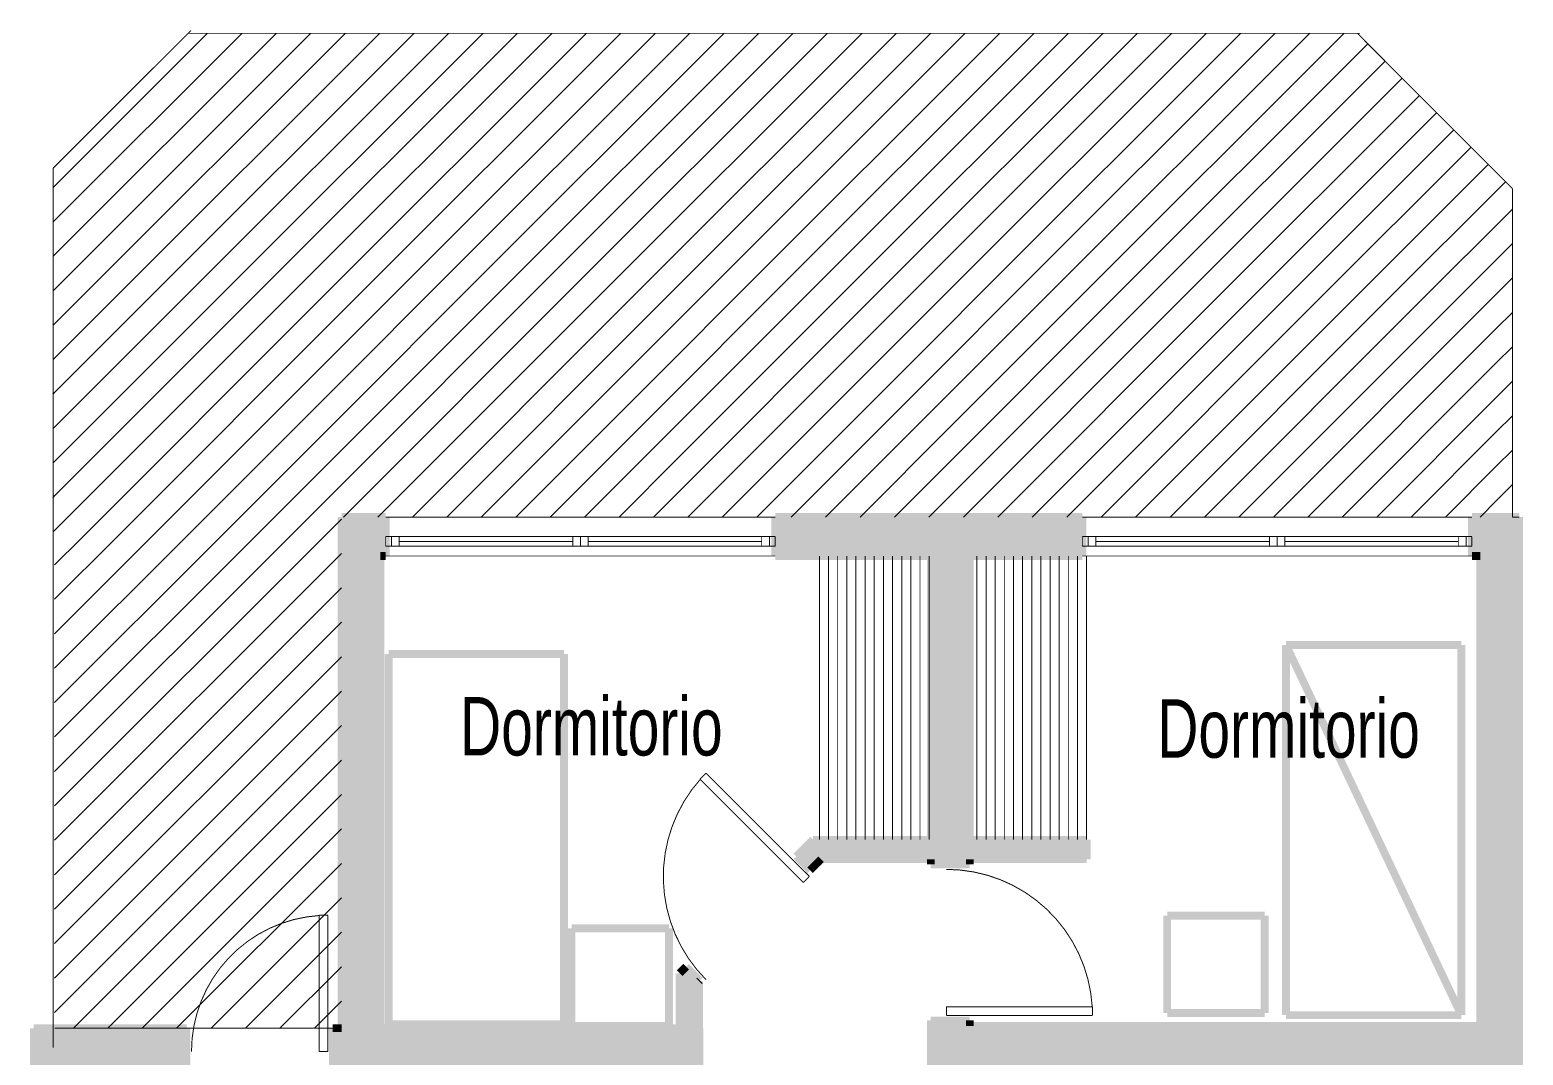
# Model space of a CAD drawing. Extents: x -27.1 to 14.4, y -13.6 to 27.5.
# Drawn here: x 4.32 to 11.99, y 8.47 to 13.74 of the extents above; entities that cross this region are included whole.
import ezdxf
from ezdxf.enums import TextEntityAlignment as Align

# ---------------------------------------------------------------- set-up
doc = ezdxf.new("R2010")
doc.units = 0
doc.header["$MEASUREMENT"] = 0
for name, color, linetype, lineweight, plot in [('CLOSET', 7, 'Continuous', 0, False), ('MUROS_EXTERIORES', 7, 'Continuous', 0, False), ('TEXTO', 7, 'Continuous', 0, False), ('TRAMAS', 7, 'Continuous', 0, False)]:
    doc.layers.add(name, color=color, linetype=linetype, lineweight=lineweight, plot=plot)
pattern_1 = [(45, (0, 0), (-0.08838835, 0.08838835), [])]

# ---------------------------------------------------------------- blocks, each defined once
blk = doc.blocks.new('FILL_7')
at = {"layer": 'TRAMAS', "linetype": 'Continuous'}
h = blk.add_hatch(dxfattribs=at)
h.set_pattern_fill('BLOQUE_MAMPOSTERIA', color=251, scale=0.0025, angle=45, style=0)
h.set_pattern_definition(pattern_1)
h.paths.add_polyline_path([(4.4501, 12.3385), (4.4501, 11.1231), (4.4429, 11.1231), (4.4429, 13.0272), (5.1347, 13.719), (11.1369, 13.719), (11.933, 12.9211), (11.933, 11.236), (11.8501, 11.236), (11.8501, 12.3385)], flags=0)
blk = doc.blocks.new('FILL_8')
at = {"layer": 'TRAMAS', "linetype": 'Continuous'}
h = blk.add_hatch(dxfattribs=at)
h.set_pattern_fill('BLOQUE_MAMPOSTERIA', color=251, scale=0.0025, angle=45, style=0)
h.set_pattern_definition(pattern_1)
h.paths.add_polyline_path([(5.9226, 11.1231), (5.9226, 11.236), (6.0501, 11.236), (6.0501, 12.3385), (4.4501, 12.3385), (4.4501, 11.1231)], flags=0)
blk = doc.blocks.new('FILL_9')
at = {"layer": 'TRAMAS', "linetype": 'Continuous'}
h = blk.add_hatch(dxfattribs=at)
h.set_pattern_fill('BLOQUE_MAMPOSTERIA', color=251, scale=0.0025, angle=45, style=0)
h.set_pattern_definition(pattern_1)
h.paths.add_polyline_path([(6.0501, 11.236), (6.0501, 12.3385), (7.6501, 12.3385), (7.6501, 11.236)], flags=0)
blk = doc.blocks.new('FILL_10')
at = {"layer": 'TRAMAS', "linetype": 'Continuous'}
h = blk.add_hatch(dxfattribs=at)
h.set_pattern_fill('BLOQUE_MAMPOSTERIA', color=251, scale=0.0025, angle=45, style=0)
h.set_pattern_definition(pattern_1)
h.paths.add_polyline_path([(7.6501, 11.236), (7.6501, 12.3385), (9.0501, 12.3385), (9.0501, 11.236)], flags=0)
blk = doc.blocks.new('FILL_11')
at = {"layer": 'TRAMAS', "linetype": 'Continuous'}
h = blk.add_hatch(dxfattribs=at)
h.set_pattern_fill('BLOQUE_MAMPOSTERIA', color=251, scale=0.0025, angle=45, style=0)
h.set_pattern_definition(pattern_1)
h.paths.add_polyline_path([(9.0501, 11.236), (9.0501, 12.3385), (11.8501, 12.3385), (11.8501, 11.236)], flags=0)
blk = doc.blocks.new('FILL_12')
at = {"layer": 'TRAMAS', "linetype": 'Continuous'}
h = blk.add_hatch(dxfattribs=at)
h.set_pattern_fill('BLOQUE_MAMPOSTERIA', color=251, scale=0.0025, angle=45, style=0)
h.set_pattern_definition(pattern_1)
h.paths.add_polyline_path([(5.9226, 8.6119), (4.4501, 8.6119), (4.4501, 11.1231), (5.9226, 11.1231)], flags=0)
blk = doc.blocks.new('V2_BATIENTE_65_1')
at = {"color": 7, "linetype": 'Continuous', "const_width": 0.005}
for points in [[(0.4, 0), (-0.4, 0)], [(-0.4, 0), (-0.4, -0.05)], [(-0.37, 0), (-0.37, -0.05)], [(-0.33, -0.05), (-0.33, 0)], [(-0.04, 0), (-0.04, -0.0508)], [(0, 0), (0, -0.05)], [(0.04, 0), (0.04, -0.0508)], [(0.33, -0.05), (0.33, 0)], [(0.37, 0), (0.37, -0.05)], [(0.4, -0.05), (0.4, 0)], [(-0.4, -0.05), (0.4, -0.05)], [(-0.33, -0.025), (-0.04, -0.025)], [(0.33, -0.025), (0.04, -0.025)]]:
    blk.add_lwpolyline(points, dxfattribs=at)
blk = doc.blocks.new('V2_BATIENTE_65_2')
at = {"color": 7, "linetype": 'Continuous', "const_width": 0.005}
for points in [[(0.4, 0), (-0.4, 0)], [(-0.4, 0), (-0.4, -0.05)], [(-0.37, 0), (-0.37, -0.05)], [(-0.33, -0.05), (-0.33, 0)], [(-0.04, 0), (-0.04, -0.0508)], [(0, 0), (0, -0.05)], [(0.04, 0), (0.04, -0.0508)], [(0.33, -0.05), (0.33, 0)], [(0.37, 0), (0.37, -0.05)], [(0.4, -0.05), (0.4, 0)], [(-0.4, -0.05), (0.4, -0.05)], [(-0.33, -0.025), (-0.04, -0.025)], [(0.33, -0.025), (0.04, -0.025)]]:
    blk.add_lwpolyline(points, dxfattribs=at)
blk = doc.blocks.new('WALL_1', base_point=(11.8677, 4.9121))
at = {"layer": 'MUROS_EXTERIORES', "linetype": 'Continuous'}
for points in [[(11.9677, 11.236), (11.7677, 11.036), (11.7677, 7.9922), (11.9677, 7.9922)], [(11.9677, 7.1922), (11.7677, 7.1922), (11.7677, 6.3062), (11.9677, 6.3062)], [(11.9677, 5.5062), (11.7677, 5.5062), (11.7677, 4.8706), (11.9677, 4.9537)]]:
    blk.add_hatch(color=254, dxfattribs=at).paths.add_polyline_path(points, flags=0)
at = {"color": 5, "linetype": 'Continuous', "const_width": 0.04}
for points in [[(11.9677, 7.9922), (11.9677, 11.236)], [(11.7677, 11.036), (11.7677, 8.6231)], [(11.7677, 8.4231), (11.7677, 7.9922)], [(11.7677, 7.9922), (11.9677, 7.9922)], [(11.7677, 7.1922), (11.9677, 7.1922)], [(11.7677, 7.1922), (11.7677, 6.8142)], [(11.9677, 6.3062), (11.9677, 7.1922)], [(11.7677, 6.6142), (11.7677, 6.3062)], [(11.7677, 6.3062), (11.9677, 6.3062)], [(11.7677, 5.5062), (11.9677, 5.5062)], [(11.7677, 5.5062), (11.7677, 5.0121)], [(11.9677, 4.9537), (11.9677, 5.5062)]]:
    blk.add_lwpolyline(points, dxfattribs=at)
at = {"color": 7, "linetype": 'Continuous', "const_width": 0.005}
for points in [[(11.7677, 7.9922), (11.7677, 7.1922)], [(11.9677, 7.1922), (11.9677, 7.9922)], [(11.7677, 6.3062), (11.7677, 5.5062)], [(11.9677, 5.5062), (11.9677, 6.3062)]]:
    blk.add_lwpolyline(points, dxfattribs=at)
at = {"xscale": -1, "rotation": 270}
blk.add_blockref('V2_BATIENTE_65_2', (11.8477, 7.5922), dxfattribs=at)
at = {"rotation": 270}
blk.add_blockref('V2_BATIENTE_65_1', (11.8477, 5.9062), dxfattribs=at)
blk = doc.blocks.new('PUERTA_1_M_65_1')
at = {"color": 0, "linetype": 'Continuous', "const_width": 0.005}
blk.add_lwpolyline([(0.3056, 0.6986, 0.395759), (-0.35, 0, 0.395759)], format="xyb", dxfattribs=at)
for points in [[(0.35, 0.7), (0.3055, 0.7)], [(0.3055, 0), (0.3055, 0.7)], [(0.35, 0), (0.35, 0.7)], [(0.35, 0), (0.3055, 0)]]:
    blk.add_lwpolyline(points, dxfattribs=at)
blk = doc.blocks.new('WALL_2', base_point=(6.0226, 8.5119))
at = {"layer": 'MUROS_EXTERIORES', "linetype": 'Continuous'}
for points in [[(4.3429, 8.6119), (4.5429, 8.4119), (5.1271, 8.4119), (5.1271, 8.6119)], [(5.8779, 8.6119), (5.8779, 8.4119), (6.1226, 8.4119), (5.9226, 8.6119)]]:
    blk.add_hatch(color=254, dxfattribs=at).paths.add_polyline_path(points, flags=0)
at = {"color": 5, "linetype": 'Continuous', "const_width": 0.04}
for points in [[(5.1271, 8.6119), (4.3429, 8.6119)], [(5.1271, 8.4119), (5.1271, 8.6119)], [(5.8779, 8.4119), (5.8779, 8.6119)], [(5.9226, 8.6119), (5.8779, 8.6119)], [(4.5429, 8.4119), (5.1271, 8.4119)], [(5.8779, 8.4119), (6.1226, 8.4119)]]:
    blk.add_lwpolyline(points, dxfattribs=at)
at = {"color": 7}
blk.add_blockref('PUERTA_1_M_65_1', (5.5025, 8.4919), dxfattribs=at)
blk = doc.blocks.new('WALL_3', base_point=(6.0226, 11.136))
at = {"layer": 'MUROS_EXTERIORES', "linetype": 'Continuous'}
blk.add_hatch(color=254, dxfattribs=at).paths.add_polyline_path([(5.9226, 11.236), (5.9226, 8.6119), (6.1226, 8.4119), (6.1226, 11.036)], flags=0)
at = {"color": 5, "linetype": 'Continuous', "const_width": 0.04}
for points in [[(5.9226, 11.236), (5.9226, 8.6119)], [(6.1226, 8.6119), (6.1226, 11.036)]]:
    blk.add_lwpolyline(points, dxfattribs=at)
blk = doc.blocks.new('V2_BATIENTE_65_3')
at = {"color": 7, "linetype": 'Continuous', "const_width": 0.005}
for points in [[(1, 0), (-1, 0)], [(-1, 0), (-1, -0.05)], [(-0.97, 0), (-0.97, -0.05)], [(-0.93, -0.05), (-0.93, 0)], [(-0.04, 0), (-0.04, -0.0508)], [(0, 0), (0, -0.05)], [(0.04, 0), (0.04, -0.0508)], [(0.93, -0.05), (0.93, 0)], [(0.97, 0), (0.97, -0.05)], [(1, -0.05), (1, 0)], [(-1, -0.05), (1, -0.05)], [(-0.93, -0.025), (-0.04, -0.025)], [(0.93, -0.025), (0.04, -0.025)]]:
    blk.add_lwpolyline(points, dxfattribs=at)
blk = doc.blocks.new('V2_BATIENTE_65_4')
at = {"color": 7, "linetype": 'Continuous', "const_width": 0.005}
for points in [[(1, 0), (-1, 0)], [(-1, 0), (-1, -0.05)], [(-0.97, 0), (-0.97, -0.05)], [(-0.93, -0.05), (-0.93, 0)], [(-0.04, 0), (-0.04, -0.0508)], [(0, 0), (0, -0.05)], [(0.04, 0), (0.04, -0.0508)], [(0.93, -0.05), (0.93, 0)], [(0.97, 0), (0.97, -0.05)], [(1, -0.05), (1, 0)], [(-1, -0.05), (1, -0.05)], [(-0.93, -0.025), (-0.04, -0.025)], [(0.93, -0.025), (0.04, -0.025)]]:
    blk.add_lwpolyline(points, dxfattribs=at)
blk = doc.blocks.new('WALL_4', base_point=(11.8677, 11.136))
at = {"layer": 'MUROS_EXTERIORES', "linetype": 'Continuous'}
for points in [[(5.9226, 11.236), (6.1226, 11.036), (6.1492, 11.036), (6.1492, 11.236)], [(8.1492, 11.236), (8.1492, 11.036), (9.7251, 11.036), (9.7251, 11.236)], [(11.7251, 11.236), (11.7251, 11.036), (11.7677, 11.036), (11.9677, 11.236)]]:
    blk.add_hatch(color=254, dxfattribs=at).paths.add_polyline_path(points, flags=0)
at = {"color": 5, "linetype": 'Continuous', "const_width": 0.04}
for points in [[(6.1492, 11.236), (5.9226, 11.236)], [(6.1492, 11.036), (6.1492, 11.236)], [(8.1492, 11.036), (8.1492, 11.236)], [(9.7251, 11.236), (8.1492, 11.236)], [(9.7251, 11.036), (9.7251, 11.236)], [(11.7251, 11.036), (11.7251, 11.236)], [(11.9677, 11.236), (11.7251, 11.236)], [(6.1226, 11.036), (6.1492, 11.036)], [(8.1492, 11.036), (8.9472, 11.036)], [(9.1472, 11.036), (9.7251, 11.036)], [(11.7251, 11.036), (11.7677, 11.036)]]:
    blk.add_lwpolyline(points, dxfattribs=at)
at = {"color": 7, "linetype": 'Continuous', "const_width": 0.005}
for points in [[(8.1492, 11.236), (6.1492, 11.236)], [(11.7251, 11.236), (9.7251, 11.236)], [(6.1492, 11.036), (8.1492, 11.036)], [(9.7251, 11.036), (11.7251, 11.036)]]:
    blk.add_lwpolyline(points, dxfattribs=at)
at = {"xscale": -1}
for name, p in [('V2_BATIENTE_65_3', (7.1492, 11.136)), ('V2_BATIENTE_65_4', (10.7251, 11.136))]:
    blk.add_blockref(name, p, dxfattribs=at)
blk = doc.blocks.new('WALL_5', base_point=(9.0472, 8.5231))
at = {"layer": 'MUROS_EXTERIORES', "linetype": 'Continuous'}
blk.add_hatch(color=254, dxfattribs=at).paths.add_polyline_path([(9.1472, 8.4231), (11.7677, 8.4231), (11.7677, 8.6231), (9.1472, 8.6231)], flags=0)
at = {"color": 5, "linetype": 'Continuous', "const_width": 0.04}
for points in [[(11.7677, 8.6231), (9.1472, 8.6231)], [(9.1472, 8.4231), (11.7677, 8.4231)]]:
    blk.add_lwpolyline(points, dxfattribs=at)
blk = doc.blocks.new('WALL_7', base_point=(9.0472, 9.5295))
at = {"layer": 'MUROS_EXTERIORES', "linetype": 'Continuous'}
blk.add_hatch(color=254, dxfattribs=at).paths.add_polyline_path([(9.1472, 9.4795), (9.7472, 9.4795), (9.7472, 9.5795), (9.1472, 9.5795)], flags=0)
at = {"color": 5, "linetype": 'Continuous', "const_width": 0.04}
for points in [[(9.7472, 9.5795), (9.1472, 9.5795)], [(9.7472, 9.4795), (9.7472, 9.5795)], [(9.1472, 9.4795), (9.7472, 9.4795)]]:
    blk.add_lwpolyline(points, dxfattribs=at)
blk = doc.blocks.new('PUERTA_1_M_65_2')
at = {"color": 0, "linetype": 'Continuous', "const_width": 0.005}
blk.add_lwpolyline([(0.3306, 0.7487, 0.396979), (-0.375, 0, 0.396979)], format="xyb", dxfattribs=at)
for points in [[(0.375, 0.75), (0.3306, 0.75)], [(0.3306, 0), (0.3306, 0.75)], [(0.375, 0), (0.375, 0.75)], [(0.375, 0), (0.3306, 0)]]:
    blk.add_lwpolyline(points, dxfattribs=at)
blk = doc.blocks.new('PUERTA_1_M_65_3')
at = {"color": 0, "linetype": 'Continuous', "const_width": 0.005}
blk.add_lwpolyline([(0.3306, 0.7487, 0.396979), (-0.375, 0, 0.396979)], format="xyb", dxfattribs=at)
for points in [[(0.375, 0.75), (0.3306, 0.75)], [(0.3306, 0), (0.3306, 0.75)], [(0.375, 0), (0.375, 0.75)], [(0.375, 0), (0.3306, 0)]]:
    blk.add_lwpolyline(points, dxfattribs=at)
blk = doc.blocks.new('WALL_10', base_point=(9.0472, 11.136))
at = {"layer": 'MUROS_EXTERIORES', "linetype": 'Continuous'}
for points in [[(8.9472, 9.4529), (9.1472, 9.4529), (9.1472, 11.036), (8.9472, 11.036)], [(8.9472, 8.3447), (9.1472, 8.3447), (9.1472, 8.6521), (8.9472, 8.6521)], [(8.9472, 4.7114), (9.1472, 4.9114), (9.1472, 7.5439), (8.9472, 7.5439)]]:
    blk.add_hatch(color=254, dxfattribs=at).paths.add_polyline_path(points, flags=0)
at = {"color": 5, "linetype": 'Continuous', "const_width": 0.04}
for points in [[(8.9472, 11.036), (8.9472, 9.5795)], [(9.1472, 9.5795), (9.1472, 11.036)], [(8.9472, 9.4795), (8.9472, 9.4529)], [(9.1472, 9.4529), (8.9472, 9.4529)], [(9.1472, 9.4529), (9.1472, 9.4795)], [(9.1472, 8.6521), (8.9472, 8.6521)], [(8.9472, 8.6521), (8.9472, 8.3447)], [(9.1472, 8.6231), (9.1472, 8.6521)], [(9.1472, 8.3447), (9.1472, 8.4231)], [(9.1472, 8.3447), (8.9472, 8.3447)], [(9.1472, 7.5439), (8.9472, 7.5439)], [(8.9472, 7.5439), (8.9472, 4.7114)], [(9.1472, 6.8142), (9.1472, 7.5439)], [(9.1472, 5.0121), (9.1472, 6.6142)]]:
    blk.add_lwpolyline(points, dxfattribs=at)
at = {"color": 7, "rotation": 270}
blk.add_blockref('PUERTA_1_M_65_2', (9.0272, 9.0525), dxfattribs=at)
at = {"color": 7, "xscale": -1, "rotation": 270}
blk.add_blockref('PUERTA_1_M_65_3', (9.0272, 7.9443), dxfattribs=at)
blk = doc.blocks.new('V2_BATIENTE_65_6')
at = {"color": 7, "linetype": 'Continuous', "const_width": 0.005}
for points in [[(0.9, 0), (-0.9, 0)], [(-0.9, 0), (-0.9, -0.05)], [(-0.87, 0), (-0.87, -0.05)], [(-0.83, -0.05), (-0.83, 0)], [(-0.04, 0), (-0.04, -0.0508)], [(0, 0), (0, -0.05)], [(0.04, 0), (0.04, -0.0508)], [(0.83, -0.05), (0.83, 0)], [(0.87, 0), (0.87, -0.05)], [(0.9, -0.05), (0.9, 0)], [(-0.9, -0.05), (0.9, -0.05)], [(-0.83, -0.025), (-0.04, -0.025)], [(0.83, -0.025), (0.04, -0.025)]]:
    blk.add_lwpolyline(points, dxfattribs=at)
blk = doc.blocks.new('V2_BATIENTE_65_7')
at = {"color": 7, "linetype": 'Continuous', "const_width": 0.005}
for points in [[(1.4, 0), (-1.4, 0)], [(-1.4, 0), (-1.4, -0.05)], [(-1.37, 0), (-1.37, -0.05)], [(-1.33, -0.05), (-1.33, 0)], [(-0.04, 0), (-0.04, -0.0508)], [(0, 0), (0, -0.05)], [(0.04, 0), (0.04, -0.0508)], [(1.33, -0.05), (1.33, 0)], [(1.37, 0), (1.37, -0.05)], [(1.4, -0.05), (1.4, 0)], [(-1.4, -0.05), (1.4, -0.05)], [(-1.33, -0.025), (-0.04, -0.025)], [(1.33, -0.025), (0.04, -0.025)]]:
    blk.add_lwpolyline(points, dxfattribs=at)
blk = doc.blocks.new('WALL_12', base_point=(4.4429, 8.5119))
at = {"layer": 'MUROS_EXTERIORES', "linetype": 'Continuous'}
for points in [[(4.3429, 7.7057), (4.5429, 7.7057), (4.5429, 8.4119), (4.3429, 8.6119)], [(4.3429, 4.3308), (4.5429, 4.3308), (4.5429, 5.9057), (4.3429, 5.9057)], [(4.3429, 1.0337), (4.5429, 1.2337), (4.5429, 1.5308), (4.3429, 1.5308)]]:
    blk.add_hatch(color=254, dxfattribs=at).paths.add_polyline_path(points, flags=0)
at = {"color": 5, "linetype": 'Continuous', "const_width": 0.04}
for points in [[(4.3429, 8.6119), (4.3429, 7.7057)], [(4.5429, 7.7057), (4.5429, 8.4119)], [(4.5429, 7.7057), (4.3429, 7.7057)], [(4.5429, 5.9057), (4.3429, 5.9057)], [(4.3429, 5.9057), (4.3429, 4.3308)], [(4.5429, 5.0231), (4.5429, 5.9057)], [(4.5429, 4.3308), (4.5429, 4.8231)], [(4.5429, 4.3308), (4.3429, 4.3308)], [(4.5429, 1.5308), (4.3429, 1.5308)], [(4.3429, 1.5308), (4.3429, 1.0337)], [(4.5429, 1.2337), (4.5429, 1.5308)]]:
    blk.add_lwpolyline(points, dxfattribs=at)
at = {"color": 7, "linetype": 'Continuous', "const_width": 0.005}
for points in [[(4.3429, 7.7057), (4.3429, 5.9057)], [(4.5429, 5.9057), (4.5429, 7.7057)], [(4.3429, 4.3308), (4.3429, 1.5308)], [(4.5429, 1.5308), (4.5429, 4.3308)]]:
    blk.add_lwpolyline(points, dxfattribs=at)
at = {"xscale": -1, "rotation": 90}
for name, p in [('V2_BATIENTE_65_6', (4.4629, 6.8057)), ('V2_BATIENTE_65_7', (4.4629, 2.9308))]:
    blk.add_blockref(name, p, dxfattribs=at)
blk = doc.blocks.new('WALL_19', base_point=(6.0226, 8.5119))
at = {"layer": 'MUROS_EXTERIORES', "linetype": 'Continuous'}
blk.add_hatch(color=254, dxfattribs=at).paths.add_polyline_path([(6.1226, 8.4119), (7.5603, 8.4119), (7.7603, 8.6119), (6.1226, 8.6119)], flags=0)
at = {"color": 5, "linetype": 'Continuous', "const_width": 0.04}
for points in [[(7.7603, 8.6119), (6.1226, 8.6119)], [(6.1226, 8.4119), (7.5603, 8.4119)]]:
    blk.add_lwpolyline(points, dxfattribs=at)
blk = doc.blocks.new('PUERTA_1_M_65_8')
at = {"color": 0, "linetype": 'Continuous', "const_width": 0.005}
blk.add_lwpolyline([(0.3306, 0.7487, 0.396979), (-0.375, 0, 0.396979)], format="xyb", dxfattribs=at)
for points in [[(0.375, 0.75), (0.3306, 0.75)], [(0.3306, 0), (0.3306, 0.75)], [(0.375, 0), (0.375, 0.75)], [(0.375, 0), (0.3306, 0)]]:
    blk.add_lwpolyline(points, dxfattribs=at)
blk = doc.blocks.new('WALL_29', base_point=(7.6603, 8.5119))
at = {"layer": 'MUROS_EXTERIORES', "linetype": 'Continuous'}
for points in [[(7.5603, 6.6286), (7.7603, 6.6286), (7.7603, 8.6119), (7.5603, 8.4119)], [(7.5603, 3.9958), (7.7603, 3.9958), (7.7603, 5.8278), (7.5603, 5.8278)]]:
    blk.add_hatch(color=254, dxfattribs=at).paths.add_polyline_path(points, flags=0)
at = {"color": 5, "linetype": 'Continuous', "const_width": 0.04}
for points in [[(7.7603, 6.6286), (7.7603, 8.6119)], [(7.5603, 8.4119), (7.5603, 6.6286)], [(7.7603, 6.6286), (7.5603, 6.6286)], [(7.7603, 5.8278), (7.5603, 5.8278)], [(7.5603, 5.8278), (7.5603, 5.0231)], [(7.7603, 3.9958), (7.7603, 5.8278)], [(7.5603, 4.8231), (7.5603, 3.9958)], [(7.5603, 3.9958), (7.7603, 3.9958)]]:
    blk.add_lwpolyline(points, dxfattribs=at)
at = {"color": 7, "rotation": 89.99999999999999}
blk.add_blockref('PUERTA_1_M_65_8', (7.6803, 6.2282), dxfattribs=at)
blk = doc.blocks.new('WALL_31', base_point=(8.3638, 9.5295))
at = {"layer": 'MUROS_EXTERIORES', "linetype": 'Continuous'}
blk.add_hatch(color=254, dxfattribs=at).paths.add_polyline_path([(8.3846, 9.4795), (8.9472, 9.4795), (8.9472, 9.5795), (8.3431, 9.5795)], flags=0)
at = {"color": 5, "linetype": 'Continuous', "const_width": 0.04}
for points in [[(8.9472, 9.5795), (8.3431, 9.5795)], [(8.3846, 9.4795), (8.9472, 9.4795)]]:
    blk.add_lwpolyline(points, dxfattribs=at)
blk = doc.blocks.new('PUERTA_1_M_65_9')
at = {"color": 0, "linetype": 'Continuous', "const_width": 0.005}
blk.add_lwpolyline([(0.3306, 0.7487, 0.396979), (-0.375, 0, 0.396979)], format="xyb", dxfattribs=at)
for points in [[(0.375, 0.75), (0.3306, 0.75)], [(0.3306, 0), (0.3306, 0.75)], [(0.375, 0), (0.375, 0.75)], [(0.375, 0), (0.3306, 0)]]:
    blk.add_lwpolyline(points, dxfattribs=at)
blk = doc.blocks.new('WALL_32', base_point=(8.3638, 9.5295))
at = {"layer": 'MUROS_EXTERIORES', "linetype": 'Continuous'}
for points in [[(8.2575, 9.4939), (8.3282, 9.4232), (8.3846, 9.4795), (8.3431, 9.5795)], [(7.6581, 8.8945), (7.7581, 8.8531), (7.762, 8.857), (7.6913, 8.9277)]]:
    blk.add_hatch(color=254, dxfattribs=at).paths.add_polyline_path(points, flags=0)
at = {"color": 5, "linetype": 'Continuous', "const_width": 0.04}
for points in [[(8.3431, 9.5795), (8.2575, 9.4939)], [(8.3282, 9.4232), (8.2575, 9.4939)], [(8.3282, 9.4232), (8.3846, 9.4795)], [(7.6913, 8.9277), (7.6581, 8.8945)], [(7.762, 8.857), (7.6913, 8.9277)], [(7.7581, 8.8531), (7.762, 8.857)]]:
    blk.add_lwpolyline(points, dxfattribs=at)
at = {"color": 7, "rotation": 45.00000000000005}
blk.add_blockref('PUERTA_1_M_65_9', (8.0592, 9.1259), dxfattribs=at)
blk = doc.blocks.new('WALL_33', base_point=(7.7081, 8.8738))
at = {"layer": 'MUROS_EXTERIORES', "linetype": 'Continuous'}
blk.add_hatch(color=254, dxfattribs=at).paths.add_polyline_path([(7.6581, 8.8945), (7.6581, 8.6119), (7.7581, 8.6119), (7.7581, 8.8531)], flags=0)
at = {"color": 5, "linetype": 'Continuous', "const_width": 0.04}
for points in [[(7.6581, 8.8945), (7.6581, 8.6119)], [(7.7581, 8.6119), (7.7581, 8.8531)], [(7.6581, 8.6119), (7.7581, 8.6119)]]:
    blk.add_lwpolyline(points, dxfattribs=at)
blk = doc.blocks.new('TEXT_7')
at = {"color": 102, "width": 0.728571}
blk.add_text('Dormitorio', height=0.3, dxfattribs=at).set_placement((7.205, 10.1623), align=Align.MIDDLE_CENTER)

msp = doc.modelspace()

# ---------------------------------------------------------------- linework, layer by layer
at = {"color": 0, "linetype": 'Continuous', "const_width": 0.04}
for points in [[(10.7707, 8.6792), (10.7707, 10.5792)], [(10.7707, 10.5792), (11.6707, 10.5792)], [(11.6707, 8.6792), (10.7707, 10.5792)], [(11.6707, 10.5792), (11.6707, 8.6792)], [(6.1644, 10.5328), (7.0644, 10.5328)], [(6.1644, 8.6328), (6.1644, 10.5328)], [(7.0644, 10.5328), (7.0644, 8.6328)], [(10.1609, 9.1901), (10.6609, 9.1901)], [(10.1609, 8.6901), (10.1609, 9.1901)], [(10.6609, 9.1901), (10.6609, 8.6901)], [(7.1036, 9.1246), (7.6036, 9.1246)], [(7.1036, 8.6246), (7.1036, 9.1246)], [(7.6036, 9.1246), (7.6036, 8.6246)], [(10.6609, 8.6901), (10.1609, 8.6901)], [(11.6707, 8.6792), (10.7707, 8.6792)], [(7.0644, 8.6328), (6.1644, 8.6328)], [(7.6036, 8.6246), (7.1036, 8.6246)]]:
    msp.add_lwpolyline(points, dxfattribs=at)
at = {"layer": 'CLOSET', "color": 7, "linetype": 'Continuous', "const_width": 0.005}
for points in [[(4.4429, 13.0272), (5.15, 13.7343)], [(5.1347, 13.719), (11.15, 13.719)], [(11.1369, 13.719), (11.933, 12.9211)], [(4.4429, 8.5119), (4.4429, 13.0272)], [(11.933, 12.9211), (11.933, 11.236)], [(11.933, 11.236), (11.9677, 11.236)], [(8.3754, 9.5795), (8.3754, 11.036)], [(8.4224, 9.5795), (8.4224, 11.036)], [(8.4693, 9.5795), (8.4693, 11.036)], [(8.5163, 9.5795), (8.5163, 11.036)], [(8.5632, 9.5795), (8.5632, 11.036)], [(8.6102, 9.5795), (8.6102, 11.036)], [(8.6571, 9.5795), (8.6571, 11.036)], [(8.7041, 9.5795), (8.7041, 11.036)], [(8.751, 9.5795), (8.751, 11.036)], [(8.798, 9.5795), (8.798, 11.036)], [(8.8449, 9.5795), (8.8449, 11.036)], [(8.8919, 9.5795), (8.8919, 11.036)], [(8.9388, 9.5795), (8.9388, 11.036)], [(9.1838, 9.5795), (9.1838, 11.036)], [(9.2308, 9.5795), (9.2308, 11.036)], [(9.2777, 9.5795), (9.2777, 11.036)], [(9.3247, 9.5795), (9.3247, 11.036)], [(9.3716, 9.5795), (9.3716, 11.036)], [(9.4186, 9.5795), (9.4186, 11.036)], [(9.4655, 9.5795), (9.4655, 11.036)], [(9.5125, 9.5795), (9.5125, 11.036)], [(9.5594, 9.5795), (9.5594, 11.036)], [(9.6064, 9.5795), (9.6064, 11.036)], [(9.6533, 9.5795), (9.6533, 11.036)], [(9.7003, 9.5795), (9.7003, 11.036)], [(9.7472, 9.5795), (9.7472, 11.036)], [(5.8779, 8.6119), (4.4501, 8.6119)]]:
    msp.add_lwpolyline(points, dxfattribs=at)

# ---------------------------------------------------------------- block references
at = {"layer": 'MUROS_EXTERIORES'}
for name, p in [('WALL_3', (6.0226, 11.136)), ('WALL_4', (11.8677, 11.136)), ('WALL_1', (11.8677, 4.9121)), ('WALL_10', (9.0472, 11.136)), ('WALL_32', (8.3638, 9.5295)), ('WALL_31', (8.3638, 9.5295)), ('WALL_7', (9.0472, 9.5295)), ('WALL_2', (6.0226, 8.5119)), ('WALL_33', (7.7081, 8.8738)), ('WALL_12', (4.4429, 8.5119)), ('WALL_19', (6.0226, 8.5119)), ('WALL_29', (7.6603, 8.5119)), ('WALL_5', (9.0472, 8.5231))]:
    msp.add_blockref(name, p, dxfattribs=at)
at = {"layer": 'TEXTO'}
msp.add_blockref('TEXT_7', (0, 0), dxfattribs=at)
at = {"layer": 'TRAMAS'}
for name in ['FILL_7', 'FILL_8', 'FILL_9', 'FILL_10', 'FILL_11', 'FILL_12']:
    msp.add_blockref(name, (0, 0), dxfattribs=at)

# ---------------------------------------------------------------- texts
at = {"color": 102, "width": 0.728571}
msp.add_text('Dormitorio', height=0.3, dxfattribs=at).set_placement((10.7837, 10.1508), align=Align.MIDDLE_CENTER)

doc.saveas('drawing.dxf')
